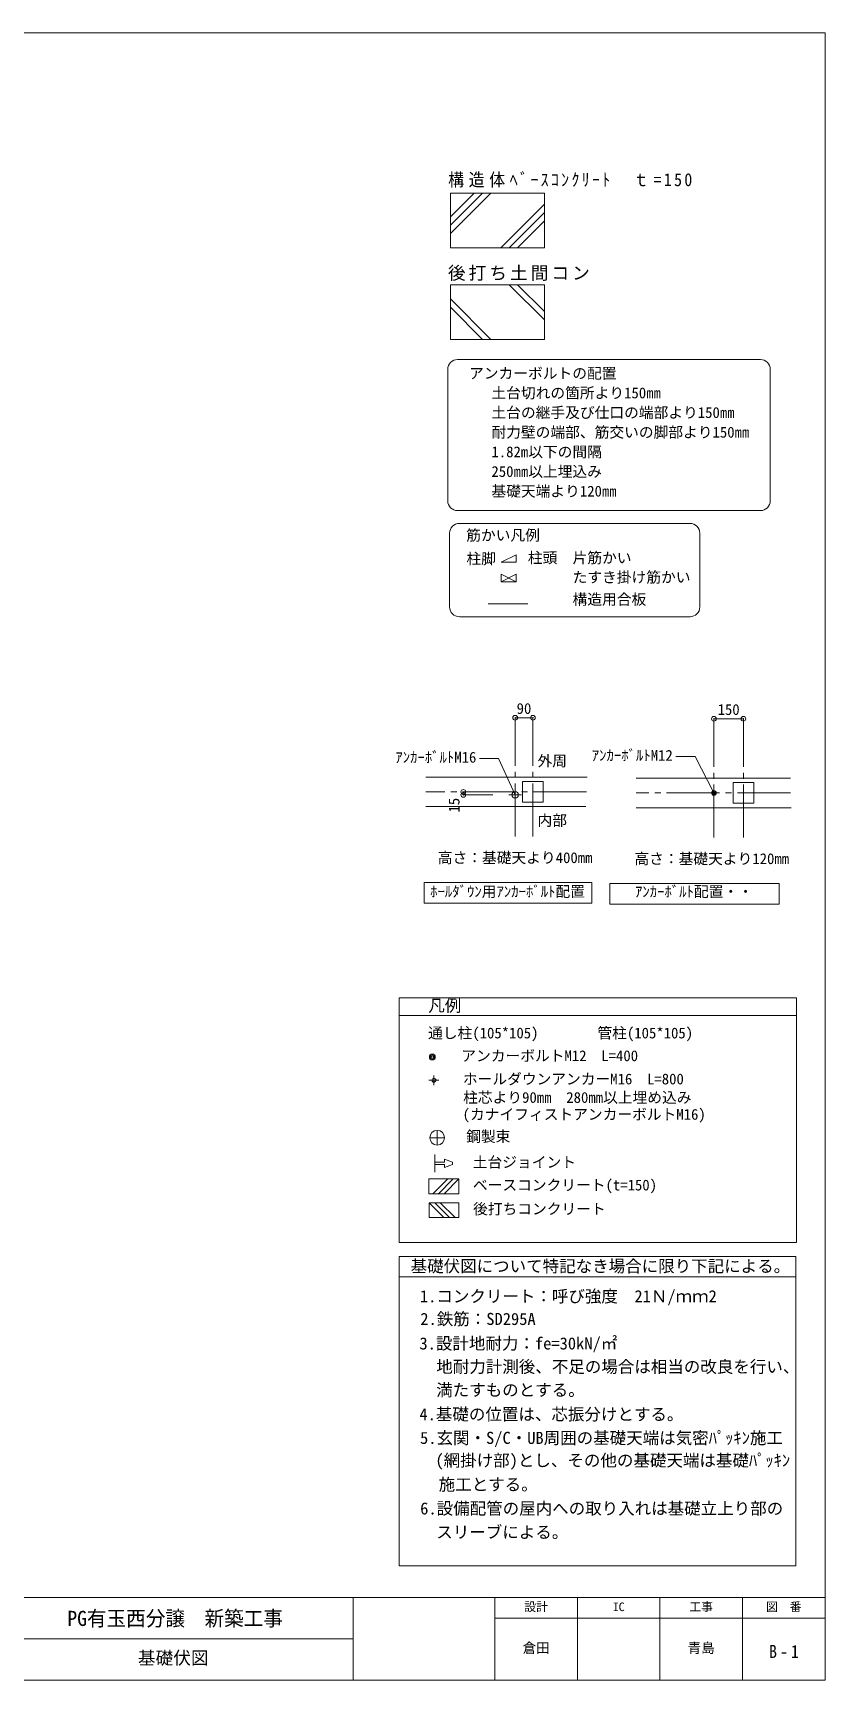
# Model space of a CAD drawing. Units: millimetres on the paper, enlarged 50 times, with parts at other scales. Extents: x -9932 to 9868, y -6943 to 7028.
# Drawn here: x 3151 to 9868, y -6943 to 7028 of the extents above; entities that cross this region are included whole.
import ezdxf
from ezdxf.enums import TextEntityAlignment as Align

# ---------------------------------------------------------------- set-up
doc = ezdxf.new("R2010")
doc.units = ezdxf.units.MM
doc.header["$LTSCALE"] = 50
doc.header["$PDMODE"] = 32
doc.header["$PDSIZE"] = 40
doc.linetypes.add('CHAIN2', pattern=[12, 9, -1, 1, -1])
doc.layers.add('F-1_凡例（一般）', color=7, linetype='Continuous', lineweight=13)
doc.layers.add('F-F_図面枠（共通）', color=7, linetype='Continuous', lineweight=13)
doc.layers.add('F-A', color=7, linetype='Continuous')
doc.styles.add('ＭＳ ゴシック', font='')
doc.styles.get('ＭＳ ゴシック').set_extended_font_data('MS Gothic')

msp = doc.modelspace()

# ---------------------------------------------------------------- linework, layer by layer
at = {"layer": 'F-1_凡例（一般）', "color": 2, "lineweight": 5}
for p, q in [((6691.16, 5396.66), (6963.98, 5669.48)), ((6691.16, 5467.37), (6893.27, 5669.48)), ((6889.48, 5524.26), (7034.7, 5669.48)), ((6691.16, 5325.95), (6889.48, 5524.26)), ((7118.64, 5205.98), (7487.43, 5574.77)), ((7189.35, 5205.98), (7487.43, 5504.06)), ((7260.06, 5205.98), (7487.43, 5433.35)), ((7189.18, 4891.82), (7487.26, 4593.74)), ((7259.89, 4891.82), (7487.26, 4664.45)), ((6691, 4771.86), (7034.53, 4428.33)), ((6691, 4701.15), (6963.82, 4428.33))]:
    msp.add_line(p, q, dxfattribs=at)
at = {"layer": 'F-1_凡例（一般）'}
for p, q in [((6691.16, 5669.48), (7487.43, 5669.48)), ((7487.43, 5669.48), (7487.43, 5205.98)), ((7487.26, 4891.82), (6691, 4891.82)), ((6691, 4891.82), (6691, 4428.33)), ((7487.26, 4428.33), (7487.26, 4891.82)), ((6691, 4428.33), (7487.26, 4428.33)), ((9320.36, 4257.46), (6750.85, 4257.46)), ((6667.52, 4174.13), (6667.52, 3059.54)), ((9403.7, 3059.54), (9403.7, 4174.13)), ((6750.85, 2976.21), (9320.36, 2976.21)), ((8722.64, 2867.34), (6767.44, 2867.34)), ((6684.1, 2784.01), (6684.1, 2159.61)), ((8805.98, 2159.6), (8805.98, 2784.01)), ((7247.43, 2373.15), (7122.43, 2435.65)), ((7347.64, 2185.4), (7012.23, 2185.4)), ((6767.44, 2076.28), (8722.64, 2076.28)), ((7239.88, 1219.21), (7239.88, 969.21)), ((7389.88, 1219.21), (7239.88, 1219.21)), ((7389.88, 1219.21), (7389.88, 969.21)), ((9175.34, 1210.5), (9175.34, 960.5)), ((7099.88, 873.35), (6936.13, 873.35)), ((7239.88, 565.05), (7099.88, 873.35)), ((8765.71, 889.63), (8601.96, 889.63)), ((8925.34, 581.33), (8765.71, 889.63)), ((7850.9, 715.05), (6481.55, 715.05)), ((9574.02, 706.33), (8267.01, 706.33)), ((6800.3, 590.05), (7050.3, 590.05)), ((6800.3, 565.05), (6800.3, 590.05)), ((6800.3, 565.05), (7050.3, 565.05)), ((9087.84, 668.83), (9087.84, 493.83)), ((9262.84, 668.83), (9087.84, 668.83)), ((9262.84, 493.83), (9262.84, 668.83)), ((7840.54, 465.05), (6481.55, 465.05)), ((9580.93, 456.33), (8267.01, 456.33)), ((9087.84, 493.83), (9262.84, 493.83)), ((6466.96, -177.71), (6466.96, -352.71)), ((7890.74, -177.71), (6466.96, -177.71)), ((7890.74, -352.71), (7890.74, -177.71)), ((6466.96, -352.71), (7890.74, -352.71)), ((6255.58, -1157.37), (9626.93, -1157.37)), ((6255.58, -3230.7), (6255.58, -1157.37)), ((9626.93, -1157.37), (9626.93, -3230.7)), ((6255.58, -1307.37), (6282.02, -1307.37)), ((6282.02, -1307.37), (9626.93, -1307.37)), ((6550.53, -1814.12), (6550.53, -1897.46)), ((6508.86, -1855.79), (6592.2, -1855.79)), ((6515.91, -2343.35), (6640.91, -2343.35)), ((6578.41, -2280.85), (6578.41, -2405.85)), ((6559.66, -2636.59), (6559.66, -2486.59)), ((6509.13, -2693.04), (6509.13, -2818.04)), ((6761.91, -2693.04), (6509.13, -2693.04)), ((6761.91, -2818.04), (6761.91, -2693.04)), ((6509.13, -2818.04), (6761.91, -2818.04)), ((6510.53, -2895.23), (6510.53, -3020.23)), ((6763.3, -2895.23), (6510.53, -2895.23)), ((6763.3, -3020.23), (6763.3, -2895.23)), ((6510.53, -3020.23), (6763.3, -3020.23)), ((9626.93, -3230.7), (6255.58, -3230.7)), ((6255.58, -5975.58), (6255.58, -3351.91)), ((6255.58, -3351.91), (9620.08, -3351.91)), ((6255.58, -3521.91), (9620.08, -3521.91))]:
    msp.add_line(p, q, dxfattribs=at)
at = {"layer": 'F-1_凡例（一般）', "color": 4, "linetype": 'CHAIN2', "lineweight": 5}
for p, q in [((7239.88, 210.88), (7239.88, 969.21)), ((7389.88, 210.88), (7389.88, 969.21)), ((8925.34, 202.17), (8925.34, 960.5)), ((9175.34, 202.17), (9175.34, 960.5)), ((7843.99, 590.05), (6481.55, 590.05)), ((9574.02, 581.33), (8267.01, 581.33))]:
    msp.add_line(p, q, dxfattribs=at)
at = {"layer": 'F-1_凡例（一般）', "color": 3, "lineweight": 20}
for p, q in [((7293.22, 565.05), (7186.55, 565.05)), ((7239.88, 618.38), (7239.88, 511.71))]:
    msp.add_line(p, q, dxfattribs=at)
at = {"layer": 'F-1_凡例（一般）', "color": 4, "lineweight": 5}
for p, q in [((6542.63, -2818.04), (6667.63, -2693.04)), ((6589.77, -2818.04), (6714.77, -2693.04)), ((6636.91, -2818.04), (6761.91, -2693.04)), ((6510.53, -2895.23), (6635.53, -3020.23)), ((6557.67, -2895.23), (6682.67, -3020.23)), ((6604.81, -2895.23), (6729.81, -3020.23))]:
    msp.add_line(p, q, dxfattribs=at)
at = {"layer": 'F-1_凡例（一般）'}
for points in [[(7487.43, 5205.98), (6691.16, 5205.98), (6691.16, 5669.48)], [(7247.43, 2435.65), (7247.43, 2373.15), (7122.43, 2373.15)], [(7122.43, 2435.65), (7122.43, 2373.15), (7247.43, 2435.65)], [(9175.34, 1210.5), (8925.34, 1210.5), (8925.34, 960.5)], [(6639.66, -2526.12), (6709.66, -2551.59), (6709.66, -2571.59), (6639.66, -2597.05), (6639.66, -2571.59), (6559.66, -2571.59)], [(6559.66, -2551.59), (6639.66, -2551.59), (6639.66, -2526.12)], [(9620.08, -3351.91), (9620.08, -5975.58), (6255.58, -5975.58)]]:
    msp.add_lwpolyline(points, dxfattribs=at)
for points in [[(7122.43, 2537.78), (7247.43, 2600.28), (7247.43, 2537.78)], [(7302.38, 502.55), (7477.38, 502.55), (7477.38, 677.55), (7302.38, 677.55)], [(9478.34, -361.43), (9478.34, -186.43), (8043.6, -186.43), (8043.6, -361.43)]]:
    msp.add_lwpolyline(points, close=True, dxfattribs=at)
at = {"layer": 'F-1_凡例（一般）', "color": 3, "lineweight": 20}
for centre, radius in [((7239.88, 565.05), 26.67), ((8925.34, 581.33), 20), ((8925.34, 581.33), 13.33), ((8925.34, 581.33), 6.67)]:
    msp.add_circle(centre, radius, dxfattribs=at)
at = {"layer": 'F-1_凡例（一般）'}
for centre, radius in [((6537.5, -1658.75), 25), ((6537.5, -1658.75), 17.5), ((6537.5, -1658.75), 10), ((6550.53, -1855.79), 16.67), ((6578.41, -2343.35), 62.5)]:
    msp.add_circle(centre, radius, dxfattribs=at)
for centre, start, end in [((6750.85, 4174.13), 90, 180), ((9320.36, 4174.13), 0, 90), ((6750.85, 3059.54), 180, 270), ((9320.36, 3059.54), 270, 0), ((6767.44, 2784.01), 90, 180), ((8722.64, 2784.01), 0, 90), ((6767.44, 2159.61), 180, 270), ((8722.64, 2159.61), 270, 0)]:
    msp.add_arc(centre, 83.33, start, end, dxfattribs=at)
for p in [(7239.88, 1219.21), (7389.88, 1219.21), (8925.34, 1210.5), (9175.34, 1210.5), (6800.3, 590.05), (6800.3, 565.05)]:
    msp.add_point(p, dxfattribs=at)
at = {"layer": 'F-F_図面枠（共通）'}
for p, q in [((-9932.21, -6243.46), (9867.79, -6243.46)), ((5865.24, -6243.46), (5865.24, -6943.46)), ((7067.79, -6243.46), (7067.79, -6943.46)), ((7767.79, -6243.46), (7767.79, -6943.46)), ((8467.79, -6243.46), (8467.79, -6943.46)), ((9167.79, -6243.46), (9167.79, -6943.46)), ((7067.79, -6418.46), (9867.79, -6418.46)), ((1567.79, -6593.46), (5865.24, -6593.46)), ((-9932.21, -6943.46), (9867.79, -6943.46))]:
    msp.add_line(p, q, dxfattribs=at)
msp.add_lwpolyline([(-9932.21, 7027.73), (9867.79, 7027.73), (9867.79, -6943.46)], dxfattribs=at)

# ---------------------------------------------------------------- texts
at = {"layer": 'F-1_凡例（一般）', "color": 4, "style": 'ＭＳ ゴシック'}
for s, height, p in [('アンカーボルトの配置', 91.64, (6849.15, 4067.88)), ('土台切れの箇所より150㎜', 91.64, (7038.73, 3901.21)), ('土台の継手及び仕口の端部より150㎜', 91.64, (7038.73, 3734.54)), ('耐力壁の端部、筋交いの脚部より150㎜', 91.64, (7038.73, 3567.88)), ('1.82m以下の間隔', 91.64, (7038.73, 3401.21)), ('250㎜以上埋込み', 91.64, (7038.73, 3234.54)), ('基礎天端より120㎜', 91.64, (7038.73, 3067.88)), ('筋かい凡例', 91.64, (6824.71, 2694.15)), ('柱脚', 91.64, (6826.66, 2495.34)), ('柱頭', 91.64, (7347.64, 2502.76)), ('片筋かい', 91.64, (7726.81, 2502.76)), ('たすき掛け筋かい', 91.64, (7726.81, 2338.12)), ('構造用合板', 91.64, (7726.81, 2150.38)), ('90', 91.64, (7252.38, 1224.21)), ('150', 91.64, (8956.59, 1215.5)), ('ｱﾝｶｰﾎﾞﾙﾄM16', 91.64, (6223.63, 810.85)), ('外周', 91.64, (7429.47, 779.63)), ('ｱﾝｶｰﾎﾞﾙﾄM12', 91.64, (7889.46, 827.13)), ('内部', 91.64, (7429.47, 275.46)), ('高さ：基礎天より400㎜', 91.64, (6583.63, -41.2)), ('高さ：基礎天より120㎜', 91.64, (8251.18, -49.92)), ('ﾎｰﾙﾀﾞｳﾝ用ｱﾝｶｰﾎﾞﾙﾄ配置', 91.64, (6519.03, -327.71)), ('ｱﾝｶｰﾎﾞﾙﾄ配置・・', 91.64, (8256.09, -328.44)), ('凡例', 102.6, (6503.56, -1303.85)), ('通し柱(105*105)\u3000\u3000\u3000\u3000管柱(105*105)', 91.64, (6501.46, -1528.13)), ('アンカーボルトM12\u3000L=400', 91.64, (6783.34, -1721.25)), ('ホールダウンアンカーM16\u3000L=800', 91.64, (6796.36, -1918.29)), ('柱芯より90㎜\u3000280㎜以上埋め込み', 91.64, (6798.72, -2074.95)), ('(カナイフィストアンカーボルトM16)', 91.64, (6794.39, -2218.1)), ('鋼製束', 91.64, (6824.25, -2405.85)), ('土台ジョイント', 91.64, (6880.49, -2624.09)), ('ベースコンクリート(t=150)', 91.64, (6881.36, -2818.04)), ('後打ちコンクリート', 91.64, (6882.75, -3020.23)), ('基礎伏図について特記なき場合に限り下記による。', 102.6, (6353.42, -3514.54)), ('1.コンクリート：呼び強度\u300021Ｎ/ｍｍ2', 102.6, (6432.1, -3770.03)), ('2.鉄筋：SD295A', 102.6, (6435.42, -3962.47)), ('3.設計地耐力：fe=30kN/㎡', 102.6, (6428.07, -4170.14)), ('地耐力計測後、不足の場合は相当の改良を行い、', 102.6, (6571.06, -4367.56)), ('満たすものとする。', 102.6, (6570.14, -4564.97)), ('4.基礎の位置は、芯振分けとする。', 102.6, (6428.07, -4770.69)), ('5.玄関・S/C・UB周囲の基礎天端は気密ﾊﾟｯｷﾝ施工', 102.6, (6433.32, -4971.35)), ('(網掛け部)とし、その他の基礎天端は基礎ﾊﾟｯｷﾝ', 102.6, (6563.68, -5161.83)), ('施工とする。', 102.6, (6591.36, -5366.63)), ('6.設備配管の屋内への取り入れは基礎立上り部の', 102.6, (6434.53, -5569.58)), ('スリーブによる。', 102.6, (6571.06, -5770.69))]:
    msp.add_text(s, height=height, dxfattribs=at).set_placement(p, align=Align.BOTTOM_LEFT)
msp.add_text('15', height=91.64, rotation=90, dxfattribs=at).set_placement((6795.3, 415.05), align=Align.BOTTOM_LEFT)
at = {"layer": 'F-1_凡例（一般）', "color": 4, "char_height": 110, "attachment_point": 7, "style": 'ＭＳ ゴシック'}
for s, insert in [('\\T1.29;\\W0.9;構造体ﾍﾞｰｽｺﾝｸﾘｰﾄ\u3000ｔ=150', (6671.65, 5716.33)), ('\\T1.17;後打ち土間コン', (6669.55, 4924.33))]:
    msp.add_mtext(s, dxfattribs=dict(at, insert=insert))
at = {"layer": 'F-A', "style": 'ＭＳ ゴシック', "width": 0.95}
msp.add_text('PG有玉西分譲\u3000新築工事', height=128.3, dxfattribs=at).set_placement((3442.32, -6522.95), align=Align.BOTTOM_LEFT)
at = {"layer": 'F-F_図面枠（共通）', "style": 'ＭＳ ゴシック'}
for s, height, p in [('設計', 73.31, (7317.79, -6380.96)), ('IC', 73.31, (8067.79, -6380.96)), ('工事', 73.31, (8717.79, -6380.96)), ('図\u3000番', 73.31, (9367.79, -6380.96)), ('倉田', 84.31, (7302.79, -6738.46)), ('青島', 84.31, (8702.79, -6738.46))]:
    msp.add_text(s, height=height, dxfattribs=at).set_placement(p, align=Align.BOTTOM_LEFT)
at = {"layer": 'F-F_図面枠（共通）', "color": 3, "style": 'ＭＳ ゴシック'}
msp.add_text('基礎伏図', height=110, dxfattribs=at).set_placement((4040.24, -6843.46), align=Align.BOTTOM_LEFT)
at = {"layer": 'F-F_図面枠（共通）', "color": 3, "insert": (9392.79, -6755.96), "char_height": 110, "attachment_point": 7, "style": 'ＭＳ ゴシック'}
msp.add_mtext('\\T1.38;\\W0.9;B-1', dxfattribs=at)

doc.saveas('drawing.dxf')
